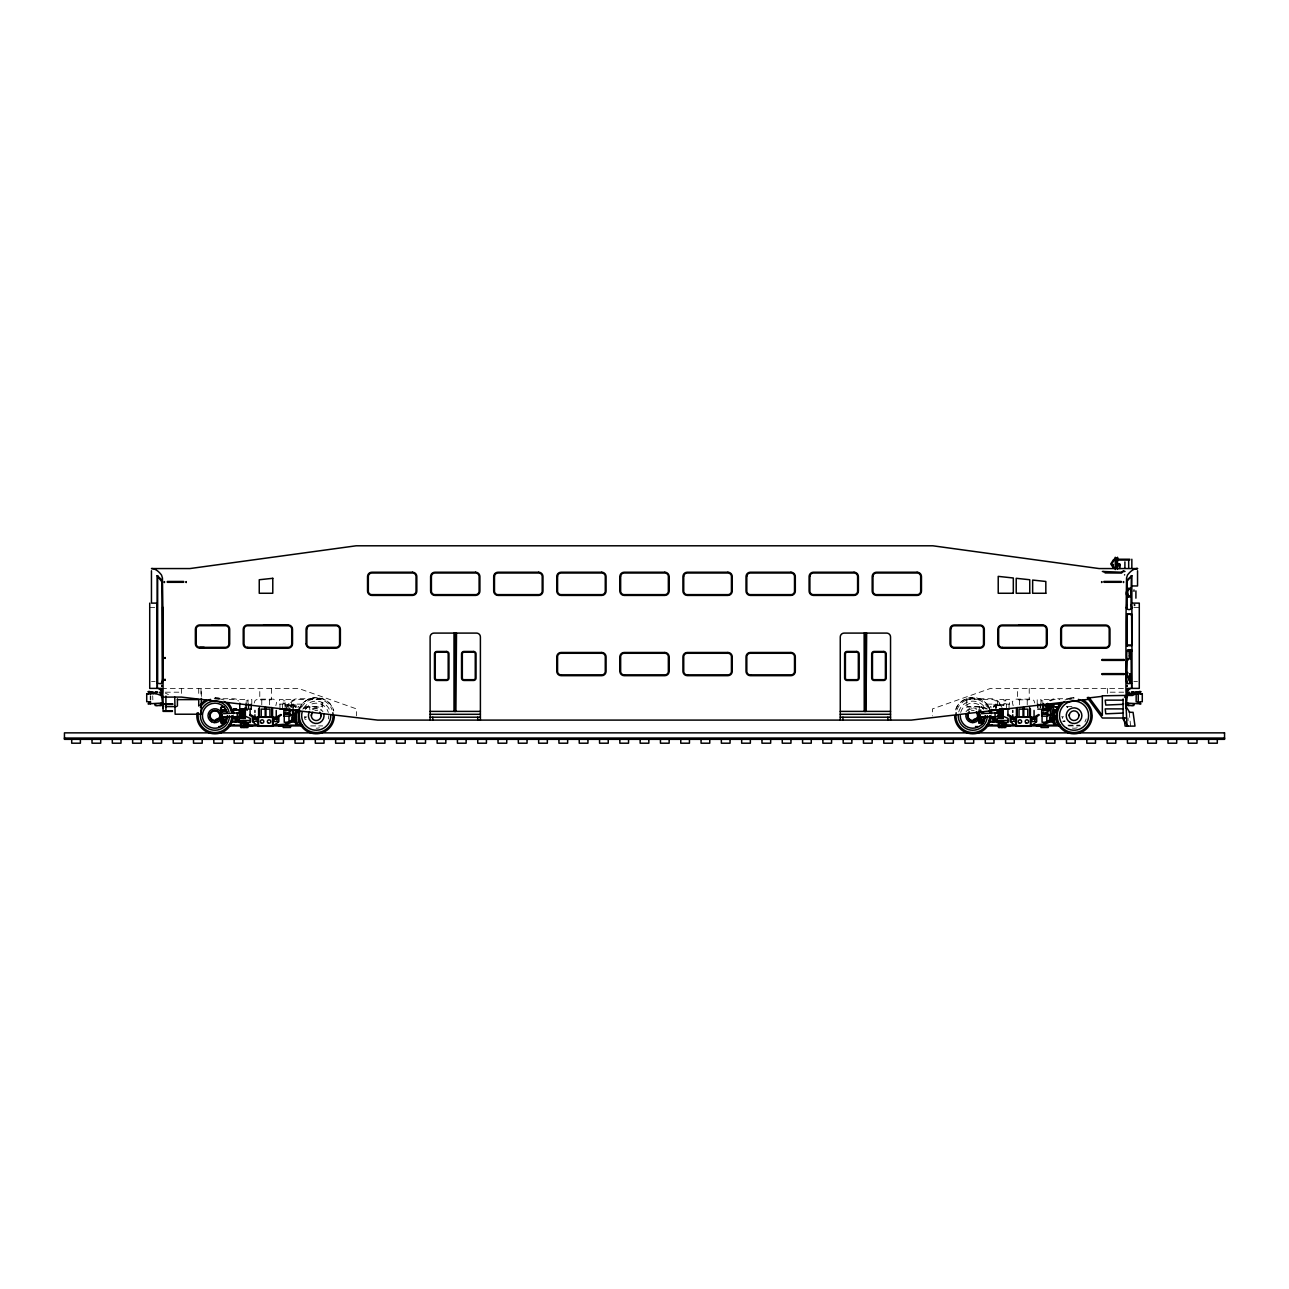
<?xml version="1.0" encoding="UTF-8"?>
<svg xmlns="http://www.w3.org/2000/svg" width="1289" height="1289" viewBox="0 0 1289 1289"><rect width="100%" height="100%" fill="white"/><g stroke="black" fill="none" stroke-linecap="round" stroke-linejoin="round"><path stroke-width="0.75" stroke-dasharray="5 3.75" d="M979.108 710.013L979.511 706.92M978.899 707.29L981.815 707.033M285.046 707.452L285.03 699.476L291.411 699.476L291.362 707.387M254.175 703.069L255.141 700.394L257.703 699.137L273.461 699.137L276.781 701.635L275.846 705.679M995.865 707.242L994.544 704.97L993.239 707.258M298.935 707.339L298.355 706.34L297.775 707.339M298.694 710.98C302.528 693.546 329.903 693.546 333.738 710.98A18.143 18.143 0 0 0 300.498 706.614M991.225 707.339L990.806 706.372L990.065 707.339M295.761 707.258L294.456 704.97L293.135 707.242M298.097 709.885L301.948 704.132M298.5 710.642L302.867 704.132L292.603 704.132L292.603 709.885M286.077 707.387L290.251 701.732L294.537 699.25A11.843 11.843 0 0 1 297.968 698.735L322.701 698.735L322.701 707.145L308.893 706.92M285.481 709.53L290.782 702.279L294.762 699.975A11.118 11.118 0 0 1 297.985 699.508L321.928 699.492L321.928 706.388L309.134 706.388A12.584 12.584 0 0 0 305.477 706.92L301.529 709.031M995.366 707.29L994.544 705.357L993.738 707.307M305.831 708.805L307.362 706.823M295.262 707.307L294.456 705.357L293.634 707.29M307.185 707.033L310.101 707.29M302.673 709.111L305.702 707.661A11.843 11.843 0 0 1 309.134 707.145M1049.327 700.7L1052.372 699.25A11.843 11.843 0 0 1 1055.804 698.735L1074.817 698.735M1050.422 700.91L1052.581 699.975A11.118 11.118 0 0 1 1055.82 699.508L1059.8 699.492M1064.972 699.959L1074.043 697.542A18.143 18.143 0 0 0 1066.374 699.234M149.717 607.473L155.147 607.473M1133.853 607.473L1139.283 607.473M151.522 681.623L155.147 681.623M1133.853 681.623L1137.478 681.623M161.528 688.39L298.404 688.39L356.554 708.918L356.554 715.878M1123.444 688.39L990.596 688.39L932.446 708.918L932.446 715.878M165.346 692.193L178.817 692.193M1110.183 692.193L1123.654 692.193M214.183 698.735L233.196 698.735A11.843 11.843 0 0 1 236.628 699.25L239.673 700.7M229.2 699.492L233.18 699.492A11.118 11.118 0 0 1 236.419 699.975L238.578 700.91M239.77 699.476L246.151 699.476L246.151 703.182M1049.23 699.476L1042.849 699.476L1042.849 703.182M246.151 700.845L247.987 700.845M283.193 700.845L285.03 700.845M1003.97 700.845L1005.807 700.845M1041.013 700.845L1042.849 700.845M283.193 703.713L285.03 703.713M1003.97 703.713L1005.807 703.713M285.046 704.132L285.82 706.42M1003.954 704.132L1003.18 705.276M285.82 704.712L288.043 704.712M1000.957 704.712L1003.18 704.712M288.8 704.906L292.603 704.906M996.397 704.906L1000.2 704.906M285.046 705.276L288.8 705.276M1000.2 705.276L1003.954 705.276L1003.97 699.476L997.589 699.476L997.589 705.035M288.8 705.663L292.603 705.663M996.397 705.663L1000.2 705.663L1000.2 704.132L1000.957 705.276M1066.954 706.388L1072.754 706.388M1066.728 706.694L1067.937 707.29M980.107 706.92L966.299 707.145L966.299 698.735L991.032 698.735A11.843 11.843 0 0 1 994.464 699.25L998.153 701.2L1001.875 705.905M1066.728 706.92L1067.711 707.307M304.381 716.829L306.476 716.829M1061.524 716.829L1063.602 716.829M305.122 717.538L306.154 717.538M305.122 719.294L306.154 719.294M1062.974 721.05L1064.843 721.05M1062.974 721.421L1064.843 721.421M1067.92 725.159L1079.763 725.159M310.649 725.916L316.675 725.916M318.673 725.916L322.701 725.916M1068.484 725.916L1074.51 725.916M1076.508 725.916L1080.52 725.916M309.489 706.92L309.892 710.013M224.028 699.959L214.957 697.542A18.143 18.143 0 0 1 222.626 699.234M165.346 693.144L168.392 694.578M986.327 709.111L983.298 707.661A11.843 11.843 0 0 0 979.866 707.145M987.471 709.031L983.523 706.92A12.584 12.584 0 0 0 979.866 706.388L967.072 706.388L967.072 699.492L991.015 699.492A11.118 11.118 0 0 1 994.238 699.975L998.218 702.279L1003.519 709.53M988.502 706.614C981.267 692.87 958.678 695.851 955.262 710.98A18.143 18.143 0 0 1 988.502 706.614L990.306 710.98M981.638 706.823L983.169 708.805M1013.154 705.679L1012.219 701.635L1015.539 699.137L1031.297 699.137L1033.859 700.394L1034.825 703.069M987.052 704.132L990.903 709.885M990.5 710.642L986.133 704.132L996.397 704.132L996.397 709.885M290.041 707.387L290.508 706.275L291.475 707.017M1130.582 726.11L1129.277 712.318M1128.036 718.021L1128.036 720.809M1107.573 688.39L1107.573 693.611M1064.843 720.76L1064.843 721.631M1062.587 717.119L1062.587 718.537M1041.013 704.132L1041.013 699.476L1037.21 699.476L1037.21 704.132M1029.218 688.39L1029.218 699.798L1017.617 699.798L1017.617 688.39M1027.22 699.798L1027.22 707.258M1019.615 699.798L1019.615 707.258M1009.045 704.132L1009.045 709.127M1006.387 704.132L1006.387 709.127M995.624 704.132L995.624 709.885M304.768 717.119L304.768 719.02M293.376 704.132L293.376 709.885M288.8 707.709L288.8 704.132L288.043 705.276M282.613 704.132L282.613 709.127M279.955 704.132L279.955 709.127M271.383 688.39L271.383 699.798L259.782 699.798L259.782 688.39M269.385 699.798L269.385 707.258M261.78 699.798L261.78 707.258M251.79 704.132L251.79 699.476L247.987 699.476L247.987 704.132M201.39 696.479L201.02 688.39L201.02 695.722M198.732 688.39L198.732 696.237M181.427 688.39L181.427 697.091M152.714 695.851L152.843 699.846M150.749 696.044L150.749 699.846M150.217 695.754L150.217 699.75M1086.144 718.924A12.536 12.536 0 0 1 1084.903 721.937M1077.298 727.786A12.536 12.536 0 0 1 1070.805 727.786M971.423 710.561A5.285 5.285 0 0 1 974.162 710.561M960.676 712.43A12.536 12.536 0 0 1 969.537 703.568L972.792 703.149A12.536 12.536 0 0 1 983.636 709.417M967.862 710.755A6.961 6.961 0 0 1 976.272 709.643M996.204 707.435A1.901 1.901 0 0 0 995.881 705.147L993.577 704.857A1.901 1.901 0 0 0 992.901 707.452M956.921 709.901A16.886 16.886 0 0 1 987.406 707.242M958.726 711.915A14.566 14.566 0 0 1 985.392 708.402M966.009 711.77A7.831 7.831 0 0 1 976.708 708.902M1069.677 699.379A16.886 16.886 0 0 1 1074.043 698.799M314.838 710.561A5.285 5.285 0 0 1 317.577 710.561M319.463 727.786A12.536 12.536 0 0 1 316.208 728.204M305.364 709.417A12.536 12.536 0 0 1 316.208 703.149L319.463 703.568A12.536 12.536 0 0 1 328.324 712.43M328.743 715.685A12.536 12.536 0 0 1 328.324 718.924M312.728 709.643A6.961 6.961 0 0 1 321.138 710.755M296.099 707.452A1.901 1.901 0 0 0 295.423 704.857L293.119 705.147A1.901 1.901 0 0 0 292.812 707.435M214.957 698.799A16.886 16.886 0 0 1 219.323 699.379M301.594 707.242A16.886 16.886 0 0 1 332.079 709.901M303.608 708.402A14.566 14.566 0 0 1 330.274 711.915M312.292 708.902A7.831 7.831 0 0 1 322.991 711.77M283.193 699.476L279.375 699.476L279.375 704.132L283.193 704.132L283.193 699.476M1009.625 699.476L1005.807 699.476L1005.807 704.132L1009.625 704.132L1009.625 699.476"/><path stroke-width="1.5" d="M221.66 719.294L221.66 717.538L226.058 717.538M979.479 719.294L979.479 717.538L983.878 717.538M1126.344 607.006C1125.281 610.487 1132.854 610.487 1131.823 607.006M979.108 710.013L979.769 717.538M1126.844 616.287L1126.731 644.001M1131.935 643.259L1131.887 644.371M1127.376 591.329L1127.376 593.81M1126.683 582.306L1126.86 580.598M1129.696 656.939L1129.986 651.992L1130.501 652.83M1130.727 677.998L1130.63 679.931L1130.63 676.064L1130.936 676.999M293.264 709.74L293.022 718.489A1.901 1.901 0 0 0 294.118 720.068L294.198 720.1M1131.806 644.001L1131.629 616.706C1133.176 613.967 1126.957 613.21 1126.957 615.707M1131.21 593.681L1130.856 596.759L1127.666 596.871M1123.09 704.326L1105.769 705.051L1105.205 700.136L1123.09 700.136M1123.09 713.075L1105.769 713.816L1105.205 708.886L1123.09 708.886M1128.761 651.686L1129.245 649.817M1127.359 591.119L1128.133 588.267M1130.936 594.326L1130.389 588.38M1131.194 594.003L1130.759 595.373M161.915 697.091A6.574 1.305 -90 0 0 163.059 690.566L163.059 622.023L162.446 577.971L161.528 575.055A200.987 40.023 90 0 0 151.458 568.562L189.886 568.562L356.167 545.795L932.833 545.795L1099.114 568.562L1137.543 568.562A200.987 40.023 90 0 0 1127.472 575.055L1126.554 577.971L1125.941 622.023L1125.941 690.566A6.574 1.305 -90 0 0 1127.085 697.091L1127.472 688.39L1139.283 688.39L1139.283 603.123L1132.048 603.123M1130.485 656.343L1130.485 653.442M1130.662 655.634L1129.696 657.39M1130.195 674.131L1129.212 676.999L1129.809 681.349M1129.535 676.064L1129.454 678.997M293.618 718.215L296.116 724.724L299.966 724.644A16.886 16.886 0 0 1 299.402 711.737C291.024 707.999 297.034 721.566 293.634 718.698M1051.453 718.215L1053.951 724.724L1057.802 724.644A16.886 16.886 0 0 1 1057.238 711.737C1048.779 708.048 1054.901 721.55 1051.47 718.698M1126.763 615.562L1127.069 614.37M1131.71 644.001L1131.388 645.048L1127.15 645.048M1125.941 708.128L1127.811 691.629A3.271 3.271 0 0 1 1129.341 689.228L1130.695 688.39M197.185 712.898L196.814 715.685A18.143 18.143 0 0 0 214.957 733.812A18.143 18.143 0 0 0 233.1 715.685M210.091 715.685L210.268 714.428M214.651 722.565L214.796 721.518M221.95 717.538L221.289 707.307L222.272 706.92M298.436 712.898L298.694 710.98M311.358 715.685L311.519 714.428M967.926 715.685L968.087 714.428M972.486 722.565L972.615 721.518M1056.271 712.898L1056.529 710.98A18.143 18.143 0 0 1 1061.218 702.843M1069.193 715.685L1069.354 714.428M1131.146 594.616L1130.195 596.871M1129.486 653.442L1130.099 651.992M1129.293 676.064L1129.696 674.646M1127.456 590.233L1127.762 589.331M1131.355 685.974L1131.533 685.974M1126.892 614.611L1127.408 613.773M1130.501 656.939L1129.986 657.793M296.389 711.222L295.648 714.686A21.317 21.317 0 0 0 295.922 721.727L296.921 725.111M1054.225 711.222L1053.484 714.686A21.317 21.317 0 0 0 1053.741 721.727L1054.74 725.111M1127.923 589.427L1127.585 593.343M236.403 721.518L237.53 718.698L235.694 718.618M994.238 721.518L995.366 718.698L993.529 718.618M1128.52 650.155L1131.565 649.817L1131.823 651.267M1131.645 645.773L1126.94 645.563M1102.353 571.462L1121.688 572.235M1113.422 564.405L1112.858 565.581M1053.29 711.802L1053.629 707.838A1.901 1.901 0 0 0 1053.242 704.857L1050.938 705.147A1.901 1.901 0 0 0 1050.938 707.822L1050.857 718.489A1.901 1.901 0 0 0 1051.937 720.068L1052.033 720.1M241.14 711.834L240.56 713.01L240.56 709.981M245.345 715.347L244.427 716.523M998.975 711.834L998.395 713.01L998.395 709.981M1003.18 715.347L1002.262 716.523M1121.978 572.074L1123.396 570.753L1125.023 571.462M297.469 712.189L299.628 708.966M1059.767 704.132L1055.933 709.885L1052.775 709.885M1055.304 712.189L1060.686 704.132L1050.438 704.132L1050.438 709.885L1047.78 709.885M1045.492 706.469L1047.667 703.391M1113.599 559.539L1110.747 563.954L1113.599 568.368M1114.228 560.119L1111.65 563.954L1114.228 567.788M1127.166 695.464L1129.647 692.225M223.819 724.531L225.801 721.937M981.638 724.531L983.636 721.937M294.488 718.247L285.175 724.176L273.123 725.159M295.068 718.746L290.073 722.871L283.725 725.336A23.847 23.847 0 0 1 278.521 725.916M1052.323 718.247L1043.01 724.176L1030.958 725.159M1052.904 718.746L1047.893 722.871L1041.56 725.336A23.847 23.847 0 0 1 1036.356 725.916M1127.102 579.986L1131.823 575.651L1132.048 688.39M1131.823 575.651L1127.247 581.017L1127.182 608.94M161.85 703.085L147.993 703.842M1134.61 604.654L1134.61 605.524L1134.304 604.654M1123.202 571.752L1124.121 571.591M280.857 714.493L276.571 716.99A11.843 11.843 0 0 1 273.123 717.506L278.843 717.506L278.843 721.711L273.123 725.916L302.625 725.916M281.389 715.041L277.441 717.506M1038.692 714.493L1034.39 716.99A11.843 11.843 0 0 1 1030.958 717.506L1036.678 717.506L1036.678 721.711L1030.958 725.916L1060.444 725.916M1039.224 715.041L1035.26 717.506M1051.486 705.679L1053.097 705.679M1129.954 681.865C1132.016 680.495 1128.423 682.397 1129.212 678.997M1130.389 681.736L1129.567 681.349M154.809 703.842L155.196 705.55L161.093 705.55L163.639 703.907M1139.605 691.855L1132.58 695.464L1127.166 695.464M240.64 715.766L238.288 716.829L223.529 716.829M998.459 715.766L996.123 716.829L981.364 716.829M1127.666 695.464L1135.818 691.855L1141.007 691.855M1140.072 703.842L1140.072 702.505L1136.157 701.748L1136.157 694.127L1140.072 693.369L1140.072 691.855M172.436 710.819L164.009 710.884M1134.948 692.902L1137.655 691.855M236.967 720.1L237.063 720.068A1.901 1.901 0 0 0 237.885 719.294M994.802 720.1L994.882 720.068A1.901 1.901 0 0 0 995.72 719.294M1130.969 608.94L1131.339 575.651M1124.588 574.749L1124.588 574.958M234.372 725.095L233.019 725.224M992.304 725.079L990.854 725.224M454.002 633.092L454.002 711.399L455.887 711.447L456.515 633.092M866.659 633.092L866.031 711.447L864.242 711.415L864.146 633.092M172.452 711.415L163.059 711.367L163.059 696.044M223.529 713.655L242.96 712.591M981.364 713.655L1000.78 712.591M1089.382 697.848L1102.337 696.334M1089.737 699.186L911.323 720.1L377.677 720.1L181.427 697.091L161.528 697.091L161.528 688.39L149.717 688.39L149.717 603.123M1121.221 581.436L1103.948 581.436M1121.221 582.29L1103.948 582.29M1117.176 564.953L1119.851 564.904M183.699 581.452L167.264 581.468M183.699 582.306L167.264 582.322M1115.275 557.96L1117.563 557.96M1114.195 559.233L1129.809 559.233M1114.308 560.087L1129.696 560.087M1117.176 563.422L1119.851 564.002L1117.176 563.873L1117.176 562.471M1103.239 571.591L1104.174 571.752M1121.784 573.057L1105.076 572.928M162.656 607.006L162.752 677.998A5.559 1.112 -90 0 1 161.641 683.557L157.177 683.557L157.177 575.651L161.898 579.986M1132.048 585.963L1137.543 585.963L1137.543 570.753M1127.907 589.234L1130.662 589.234L1130.872 590.233M1130.662 595.889L1127.907 595.889L1127.424 594.616M156.952 603.123L151.458 603.123L151.458 570.753M1127.295 613.773L1131.71 614.37M199.714 648.125L225.333 648.125A4.35 4.35 0 0 0 229.684 643.775L229.684 629.274A4.35 4.35 0 0 0 225.897 624.956L199.714 624.923A4.35 4.35 0 0 0 195.364 629.274L195.364 643.727A4.383 4.383 0 0 0 199.714 648.125L199.956 648.125M1019.148 625.004L1043.365 625.036A4.35 4.35 0 0 1 1047.151 629.354L1047.151 643.856A4.35 4.35 0 0 1 1042.801 648.206L1002.197 648.19A4.383 4.383 0 0 1 997.847 643.807L997.847 629.354A4.35 4.35 0 0 1 1002.197 625.004L1042.801 625.004M212.041 624.923L225.414 624.923M263.601 624.939L288.317 624.939M204.178 647.352L199.247 647.304A3.609 3.609 0 0 1 196.17 644.194L196.17 628.806A3.577 3.577 0 0 1 199.247 625.729L225.801 625.729A3.577 3.577 0 0 1 228.878 628.806L228.878 644.242A3.577 3.577 0 0 1 225.801 647.32L199.747 647.352M247.601 647.368L288.639 647.336A3.577 3.577 0 0 0 291.717 644.258L291.717 628.823A3.577 3.577 0 0 0 288.639 625.745L247.101 625.745A3.577 3.577 0 0 0 244.024 628.823L244.024 644.226A3.609 3.609 0 0 0 247.101 647.336L247.81 647.368M1002.23 647.416L1043.268 647.4A3.577 3.577 0 0 0 1046.346 644.323L1046.346 628.887A3.577 3.577 0 0 0 1043.268 625.809L1001.73 625.809A3.577 3.577 0 0 0 998.653 628.887L998.653 644.274A3.609 3.609 0 0 0 1001.746 647.384L1002.439 647.432M1065.068 647.449L1106.107 647.416A3.577 3.577 0 0 0 1109.185 644.339L1109.185 628.903A3.577 3.577 0 0 0 1106.107 625.826L1064.569 625.826A3.577 3.577 0 0 0 1061.491 628.903L1061.491 644.291A3.609 3.609 0 0 0 1064.585 647.4L1065.278 647.449M306.057 643.775A4.383 4.383 0 0 0 310.407 648.158L336.026 648.158A4.35 4.35 0 0 0 340.377 643.807L340.377 629.306A4.35 4.35 0 0 0 336.026 624.956L310.407 624.956A4.35 4.35 0 0 0 306.057 629.306L306.057 643.807M954.343 648.174L979.962 648.174A4.35 4.35 0 0 0 984.313 643.823L984.313 629.322A4.35 4.35 0 0 0 980.526 625.02L954.343 624.972A4.35 4.35 0 0 0 949.993 629.322L949.993 643.791A4.383 4.383 0 0 0 954.343 648.174L954.585 648.174M1065.036 648.222L1105.64 648.222A4.35 4.35 0 0 0 1109.99 643.872L1109.99 629.37A4.35 4.35 0 0 0 1105.64 625.02L1065.036 625.02A4.35 4.35 0 0 0 1060.686 629.37L1060.686 643.872A4.383 4.383 0 0 0 1065.036 648.222L1065.278 648.222M1102.611 659.533L1123.654 659.533M1127.73 659.968L1126.28 661.531L1126.248 677.998A5.559 1.112 -90 0 0 1127.069 683.363M1102.611 660.387L1123.654 660.387M1102.611 673.631L1123.654 673.631M1102.611 674.485L1123.654 674.485M561.15 674.904L602.189 674.872A3.577 3.577 0 0 0 605.266 671.795L605.266 656.375A3.577 3.577 0 0 0 602.189 653.281L560.651 653.281A3.577 3.577 0 0 0 557.573 656.375L557.573 671.762A3.609 3.609 0 0 0 560.651 674.872L561.36 674.904M624.23 674.904L665.269 674.872A3.577 3.577 0 0 0 668.346 671.795L668.346 656.375A3.577 3.577 0 0 0 665.269 653.281L623.731 653.281A3.577 3.577 0 0 0 620.654 656.375L620.654 671.762A3.609 3.609 0 0 0 623.731 674.872L624.44 674.904M687.311 674.904L728.349 674.872A3.577 3.577 0 0 0 731.427 671.795L731.427 656.375A3.577 3.577 0 0 0 728.349 653.281L686.811 653.281A3.577 3.577 0 0 0 683.734 656.375L683.734 671.762A3.609 3.609 0 0 0 686.811 674.872L687.52 674.904M750.391 674.904L791.43 674.872A3.577 3.577 0 0 0 794.507 671.795L794.507 656.375A3.577 3.577 0 0 0 791.43 653.281L749.892 653.281A3.577 3.577 0 0 0 746.814 656.375L746.814 671.762A3.609 3.609 0 0 0 749.892 674.872L750.601 674.904M1127.827 683.557A5.559 1.112 -90 0 1 1126.715 677.998L1127.359 672.439A5.559 1.112 -90 0 1 1127.907 673.18M1127.359 683.557L1131.823 683.557M148.444 691.468L149.814 691.468M1139.186 691.468L1140.556 691.468M147.993 691.855L155.55 692.902M156.001 693.659L150.99 693.659L150.99 691.855M1129.583 693.659L1134.256 693.659M150.201 693.756L146.72 693.756L146.72 701.748L150.201 701.748M1140.572 693.756L1142.28 693.756L1142.28 701.748L1140.072 701.748M146.72 694.127L148.219 694.127M1140.072 694.127L1142.28 694.127M161.093 695.464L151.345 691.855M1124.507 697.091L1125.941 697.091M177.415 699.621L198.732 699.621L198.732 706.066M1126.006 703.085L1141.007 703.842M163.429 703.842L172.726 703.842M163.429 704.406L172.726 704.406M1043.655 704.712L1045.878 704.712M1046.636 704.906L1050.438 704.906M155.985 705.292L157.194 705.55M158.934 705.292L160.303 705.292M1042.882 705.276L1046.636 705.276M1128.697 705.292L1130.066 705.292M1133.015 705.292L1131.806 705.55M1125.361 703.907L1127.907 705.55L1133.804 705.55L1134.191 703.842M1046.636 705.663L1050.438 705.663M165.346 706.598L176.4 706.598M1046.636 708.354L1050.438 708.354M246.151 708.757L239.77 708.757L239.77 703.182M999.426 708.757L1003.97 708.757M233.47 709.111L236.773 709.111M247.311 709.127L246.118 709.127L246.151 703.713M251.21 709.127L248.551 709.127L248.551 704.132M279.955 709.127L282.613 709.127M1003.954 709.127L1005.146 709.127M1006.387 709.127L1009.045 709.127M1037.79 709.127L1040.449 709.127M1050.438 709.127L1041.689 709.127L1041.689 716.168L1047.78 716.168L1047.78 709.127M221.273 710.013L226.058 710.013M233.1 709.981L245.345 709.981L245.345 718.376L239.158 718.376L239.158 709.981M289.944 709.885L292.603 709.885M294.939 709.885L298.097 709.885M990.919 709.981L999.329 709.981L999.329 710.851M241.22 710.336L244.701 710.336M999.039 710.336L1002.52 710.336M240.866 710.626L245.039 710.626M289.944 710.642L292.603 710.642L292.603 714.67L289.944 714.67M295.084 710.642L298.5 710.642M998.701 710.626L1002.874 710.626M1047.78 710.642L1050.438 710.642L1050.438 714.67L1047.78 714.67M1052.92 710.642L1056.336 710.642M430.123 711.399L480.394 711.399M840.267 711.399L890.538 711.399M221.257 711.77L226.058 711.77M979.092 711.77L983.878 711.77M240.866 712.076L245.039 712.076M998.701 712.076L1002.874 712.076M240.866 712.366L245.039 712.366M998.701 712.366L1002.874 712.366M1129.277 712.318L1133.079 712.318L1134.981 726.11L1125.104 726.11L1124.056 718.021M240.286 713.381L245.039 713.462M998.121 713.381L1002.874 713.462M283.854 714.251L289.944 714.251M430.123 714.299L480.394 714.299M840.267 714.299L890.538 714.299M1041.689 714.251L1047.78 714.251M240.866 714.912L245.039 714.912L240.286 714.976M998.701 714.912L1002.874 714.912L998.121 714.976M289.944 715.395L293.538 715.395M1047.78 715.395L1051.357 715.395M240.286 715.766L245.039 716.007M998.121 715.766L1002.874 716.007M240.866 716.297L245.039 716.297M998.701 716.297L1002.874 716.297M241.478 716.523L240.56 715.347L240.56 718.376M999.748 716.523L998.395 715.347L998.395 718.376M233.97 717.216L233.696 717.989L236.564 717.216M430.123 717.2L480.394 717.2M840.267 717.2L890.538 717.2M991.918 717.216L991.515 717.989L994.399 717.216M240.866 717.747L245.039 717.747M998.701 717.747L1002.874 717.747M241.22 718.037L244.701 718.037M999.039 718.037L1002.52 718.037M1125.941 718.021L1102.337 718.021L1087.288 697.575L1089.028 697.381L1102.337 715.459L1102.337 695.818L1125.571 695.416L1127.005 726.11M233.1 718.376L237.16 718.376M990.919 718.376L994.979 718.376M996.977 718.376L1003.18 718.376L1003.18 709.981L1002.246 710.851M226.058 719.294L221.257 719.294L221.257 720.615M983.878 719.294L979.092 719.294L979.092 720.615M222.981 719.665L224.093 719.665M250.259 720.519L239.158 720.519L233.583 718.376M1008.095 720.519L996.977 720.519L991.402 718.376M220.87 720.76L224.157 720.76L224.157 721.631M978.689 720.76L981.992 720.76L981.992 721.631M224.157 721.05L226.026 721.421L220.87 721.776L220.87 720.615M981.992 721.05L983.845 721.421L978.689 721.776L978.689 720.615M231.214 721.292L238.787 721.292M292.377 721.292L296.164 721.292M989.034 721.292L996.623 721.292M1050.213 721.292L1053.999 721.292M220.87 721.631L222.143 720.76M978.689 721.631L979.978 720.76M232.165 722.049L239.802 722.049M291.362 722.049L295.181 722.049M990 722.049L997.638 722.049L993.932 718.746M1049.198 722.049L1053.016 722.049M228.959 725.159L240.801 725.159M258.042 725.159L249.26 724.901L241.478 722.227M284.45 725.159L302.206 725.159M986.794 725.159L998.637 725.159M1015.877 725.159L1007.096 724.901L999.313 722.227M1042.269 725.159L1060.041 725.159M228.556 725.916L258.042 725.916L252.322 721.711L252.322 717.506L258.042 717.506A11.843 11.843 0 0 1 254.594 716.99L250.308 714.493M986.375 725.916L1015.877 725.916L1010.157 721.711L1010.157 717.506L1015.877 717.506A11.843 11.843 0 0 1 1012.429 716.99L1008.143 714.493M64.45 738.049L1224.55 738.049M64.45 738.774L1224.55 738.774M1119.851 564.34L1117.176 564.308L1117.176 568.594M1117.176 565.662L1119.851 565.903M865.402 711.399L865.402 633.092M1127.649 596.871C1123.186 592.263 1130.952 583.176 1131.436 591.78M1128.036 596.839L1127.585 593.681M1127.408 646.16L1126.892 645.306M1131.065 649.817L1131.339 683.557M1011.559 717.506L1007.611 715.041M253.74 717.506L249.776 715.041M1003.18 716.249L1008.095 718.376L1008.095 722.549L1003.535 722.549L1003.535 720.519M245.345 716.249L250.259 718.376L250.259 722.549L245.7 722.549L245.7 720.519M149.395 691.855L151.554 692.886M223.706 706.807C216.52 705.035 224.544 719.343 220.983 723.242L225.333 722.984L227.476 715.685A12.519 12.519 0 0 1 216.053 728.156A12.519 12.519 0 0 1 202.631 717.844A12.519 12.519 0 0 1 211.718 703.585L214.957 703.149A12.519 12.519 0 0 1 227.057 712.43L223.98 707.033M158.305 688.39L159.659 689.228A3.271 3.271 0 0 1 161.189 691.629L163.059 708.128M998.121 722.356L1005.275 725.336A23.847 23.847 0 0 0 1010.479 725.916M1129.954 674.131L1130.34 674.646M238.884 720.406L240.141 721.357M1130.501 589.266L1131.226 593.343M1131.516 613.87L1131.823 614.901M159.353 692.225L161.834 695.464M157.177 575.651L161.818 581.758L162.285 677.998A5.559 1.112 -90 0 1 161.173 683.557M994.512 718.247L995.559 719.359M236.677 718.247L237.724 719.359M236.096 718.746L241.107 722.871L247.44 725.336A23.847 23.847 0 0 0 252.644 725.916M989.227 710.9L991.225 713.719M245.087 707.387L247.182 710.336M231.392 710.9L233.39 713.719M1127.923 726.11L1123.09 719.214L1123.09 698.992M1128.004 595.808L1127.456 594.906M1125.941 706.436L1129.663 712.318M1002.6 711.834L1003.18 713.01M244.765 711.834L245.345 713.01M1130.131 652.089L1130.598 653.442M1129.954 657.68L1129.422 655.634M1131.388 614.885L1131.694 615.707M1126.908 643.227L1127.214 644.935M1128.439 651.299L1128.229 650.494A5.075 1.015 -90 0 0 1127.021 651.299A5.075 1.015 -90 0 0 1126.86 657.422L1127.021 658.47A5.075 1.015 -90 0 0 1128.439 658.47M1126.683 605.089L1126.522 605.089M157.645 685.974L157.467 685.974M162.14 580.598L162.317 582.306M1131.629 615.304L1131.935 616.674M1127.005 645.306L1126.763 644.371M1127.698 594.906L1127.601 594.003M1078.732 714.428L1078.909 715.685A4.85 4.85 0 0 1 1071.626 719.874A4.85 4.85 0 0 1 1071.626 711.48A4.85 4.85 0 0 1 1078.909 715.685M990.306 710.98L990.564 712.898M977.481 714.428L977.642 715.685M320.913 714.428L321.074 715.685M232.729 712.898L232.471 710.98A18.143 18.143 0 0 0 227.782 702.843M219.646 714.428L219.807 715.685M1127.424 594.696L1127.343 593.343M1127.037 643.501L1127.037 616.706M1217.299 739.338L1217.299 743.205L1208.599 743.205L1208.599 739.338M1196.998 739.338L1196.998 743.205L1188.297 743.205L1188.297 739.338M1176.696 739.338L1176.696 743.205L1167.995 743.205L1167.995 739.338M1156.394 739.338L1156.394 743.205L1147.693 743.205L1147.693 739.338M1138.01 691.855L1138.01 693.659M1138.251 694.127L1138.251 701.748M1135.915 590.91L1135.915 598.16M1136.092 739.338L1136.092 743.205L1127.392 743.205L1127.392 739.338M1133.982 589.943L1133.982 591.297M1131.839 559.233L1131.839 567.611M1128.681 560.957L1128.681 567.74M1127.907 703.085L1127.907 705.55M1126.715 677.998L1127.231 659.968A5.075 1.015 -90 0 0 1127.762 659.275M1124.91 561.891L1124.91 567.917M1119.851 565.21L1119.851 568.594M1117.563 557.235L1117.563 562.423M1117.563 565.581L1117.563 569.384M1116.822 563.583L1116.822 565.017M1116.387 564.211L1116.387 565.581M1116.226 561.521L1116.048 565.887M1115.823 563.535L1115.823 566.274M1115.791 739.338L1115.791 743.205L1107.09 743.205L1107.09 739.338M1115.275 557.235L1115.275 569.545M1095.489 739.338L1095.489 743.205L1086.788 743.205L1086.788 739.338M1075.187 739.338L1075.187 743.205L1066.486 743.205L1066.486 739.338M1054.885 739.338L1054.885 743.205L1046.185 743.205L1046.185 739.338M1049.681 716.926L1049.681 719.198M1048.328 725.916L1048.328 727.495L1041.013 727.495L1041.013 725.916M1046.829 716.168L1046.829 722.243L1042.06 722.243L1042.06 716.168M1046.636 709.127L1046.636 704.132L1045.878 709.127M1043.655 704.132L1043.655 709.127M1042.849 703.713L1042.882 709.127M1040.449 704.132L1040.449 707.452M1037.79 704.132L1037.79 707.452M1034.584 739.338L1034.584 743.205L1025.883 743.205L1025.883 739.338M1034.068 710.448L1034.068 715.782M1030.394 708.741L1030.394 716.748M1029.637 707.5L1029.637 716.748M1027.768 716.748L1027.768 709.127L1019.051 709.127L1019.051 716.748M1023.804 707.5L1023.804 716.748M1023.031 707.5L1023.031 716.748M1017.198 707.5L1017.198 716.748M1016.441 708.741L1016.441 716.748M1014.282 739.338L1014.282 743.205L1005.581 743.205L1005.581 739.338M1012.751 710.448L1012.751 712.43M1012.751 714.767L1012.751 715.782M1007.934 710.448L1007.934 715.782M1005.807 722.549L1005.807 727.495L998.508 727.495L998.508 722.549M1004.663 722.549L1004.663 727.495M1002.729 720.519L1002.729 727.495M1001.795 710.336L999.781 710.336M1001.585 720.519L1001.585 727.495M1000.78 720.519L1000.78 722.549L996.977 722.549L996.977 719.391M999.652 722.549L999.652 727.495M998.975 713.462L998.975 710.851L1002.6 710.851L1002.6 717.506L998.975 717.506L998.975 714.686M998.459 713.381L998.459 714.976M996.977 709.981L996.977 713.349M995.076 712.591L995.076 716.829M993.98 739.338L993.98 743.205L985.279 743.205L985.279 739.338M991.402 709.482L991.402 713.349M980.736 710.013L980.736 711.77M980.736 717.538L980.736 719.294M973.678 739.338L973.678 743.205L964.978 743.205L964.978 739.338M953.377 739.338L953.377 743.205L944.676 743.205L944.676 739.338M933.075 739.338L933.075 743.205L924.374 743.205L924.374 739.338M912.773 739.338L912.773 743.205L904.072 743.205L904.072 739.338M892.471 739.338L892.471 743.205L883.771 743.205L883.771 739.338M890.538 720.1L890.538 636.959A3.867 3.867 0 0 0 886.671 633.092L844.134 633.092A3.867 3.867 0 0 0 840.267 636.959L840.267 720.1M887.863 717.2L887.863 720.1M872.17 739.338L872.17 743.205L863.469 743.205L863.469 739.338M851.868 739.338L851.868 743.205L843.167 743.205L843.167 739.338M842.942 717.2L842.942 720.1M831.566 739.338L831.566 743.205L822.865 743.205L822.865 739.338M811.264 739.338L811.264 743.205L802.564 743.205L802.564 739.338M790.963 739.338L790.963 743.205L782.262 743.205L782.262 739.338M770.661 739.338L770.661 743.205L761.96 743.205L761.96 739.338M750.359 739.338L750.359 743.205L741.658 743.205L741.658 739.338M730.057 739.338L730.057 743.205L721.357 743.205L721.357 739.338M709.756 739.338L709.756 743.205L701.055 743.205L701.055 739.338M689.454 739.338L689.454 743.205L680.753 743.205L680.753 739.338M669.152 739.338L669.152 743.205L660.451 743.205L660.451 739.338M648.85 739.338L648.85 743.205L640.15 743.205L640.15 739.338M628.549 739.338L628.549 743.205L619.848 743.205L619.848 739.338M608.247 739.338L608.247 743.205L599.546 743.205L599.546 739.338M587.945 739.338L587.945 743.205L579.244 743.205L579.244 739.338M567.643 739.338L567.643 743.205L558.943 743.205L558.943 739.338M547.342 739.338L547.342 743.205L538.641 743.205L538.641 739.338M527.04 739.338L527.04 743.205L518.339 743.205L518.339 739.338M506.738 739.338L506.738 743.205L498.037 743.205L498.037 739.338M486.436 739.338L486.436 743.205L477.736 743.205L477.736 739.338M480.394 720.1L480.394 636.959A3.867 3.867 0 0 0 476.527 633.092L433.99 633.092A3.867 3.867 0 0 0 430.123 636.959L430.123 720.1M477.72 717.2L477.72 720.1M466.135 739.338L466.135 743.205L457.434 743.205L457.434 739.338M455.259 633.092L455.259 711.399M445.833 739.338L445.833 743.205L437.132 743.205L437.132 739.338M432.798 717.2L432.798 720.1M425.531 739.338L425.531 743.205L416.83 743.205L416.83 739.338M405.229 739.338L405.229 743.205L396.529 743.205L396.529 739.338M384.928 739.338L384.928 743.205L376.227 743.205L376.227 739.338M364.626 739.338L364.626 743.205L355.925 743.205L355.925 739.338M344.324 739.338L344.324 743.205L335.623 743.205L335.623 739.338M324.022 739.338L324.022 743.205L315.322 743.205L315.322 739.338M303.721 739.338L303.721 743.205L295.02 743.205L295.02 739.338M291.846 716.926L291.846 719.198M290.492 725.916L290.492 727.495L283.193 727.495L283.193 725.916M288.994 716.168L288.994 722.243L284.241 722.243L284.241 716.168M283.419 739.338L283.419 743.205L274.718 743.205L274.718 739.338M276.249 710.448L276.249 715.782M272.559 708.741L272.559 716.748M271.802 707.5L271.802 716.748M269.949 716.748L269.949 709.127L261.232 709.127L261.232 716.748M265.969 707.5L265.969 716.748M265.196 707.5L265.196 716.748M263.117 739.338L263.117 743.205L254.416 743.205L254.416 739.338M259.363 707.5L259.363 716.748M258.606 708.741L258.606 716.748M254.932 710.448L254.932 712.43M254.932 714.767L254.932 715.782M251.21 704.132L251.21 708.918M250.098 710.448L250.098 715.782M247.987 722.549L247.987 727.495L240.672 727.495L240.672 722.549M246.844 722.549L246.844 727.495M244.894 720.519L244.894 727.495M244.411 709.981L244.411 710.851M243.75 720.519L243.75 727.495M242.96 720.519L242.96 722.549L239.158 722.549L239.158 719.391M242.815 739.338L242.815 743.205L234.115 743.205L234.115 739.338M241.816 722.549L241.816 727.495M241.51 709.981L241.51 710.851M241.14 713.462L241.14 710.851L244.765 710.851L244.765 717.506L241.14 717.506L241.14 714.686M240.64 713.381L240.64 714.976M237.24 712.591L237.24 716.829M236.677 709.981L233.583 709.482L233.583 713.349M236.113 709.111L234.131 709.111M223.964 710.013L223.11 710.013M223.98 719.665L223.094 719.665M222.9 710.013L222.9 711.77M222.9 717.538L222.9 719.294M222.514 739.338L222.514 743.205L213.813 743.205L213.813 739.338M202.212 739.338L202.212 743.205L193.511 743.205L193.511 739.338M201.39 698.412L201.02 714.219L175.127 714.219L174.756 697.091M181.91 739.338L181.91 743.205L173.209 743.205L173.209 739.338M177.415 698.88L177.415 706.066M165.91 696.044L165.91 711.367M161.608 739.338L161.608 743.205L152.908 743.205L152.908 739.338M161.093 703.085L161.093 705.55M157.661 575.651L157.661 683.557M156.952 603.316L156.952 688.39M153.182 692.225L153.182 693.659M150.507 691.855L150.507 694.4M150.507 701.474L150.507 703.842M148.928 691.855L148.928 693.369M148.928 702.505L148.928 703.842M141.307 739.338L141.307 743.205L132.606 743.205L132.606 739.338M121.005 739.338L121.005 743.205L112.304 743.205L112.304 739.338M100.703 739.338L100.703 743.205L92.002 743.205L92.002 739.338M80.401 739.338L80.401 743.205L71.701 743.205L71.701 739.338M1134.771 569.045A200.987 40.023 -90 0 1 1137.543 568.562M977.578 726.48A4.044 4.044 0 0 1 975.483 726.48M973.018 720.551A4.044 4.044 0 0 1 976.53 718.521M977.578 718.666A4.044 4.044 0 0 1 979.382 719.713M966.057 713.88A6.961 6.961 0 0 0 973.694 722.581A6.961 6.961 0 0 0 978.818 712.205L979.753 715.685L978.818 723.242L983.169 722.984L985.312 715.685A12.519 12.519 0 0 1 972.792 728.204A12.519 12.519 0 0 1 960.273 715.669M976.53 711.931A5.285 5.285 0 0 1 976.53 719.423A5.285 5.285 0 0 1 969.038 719.423A5.285 5.285 0 0 1 969.038 711.931M993.513 718.215A21.317 21.317 0 0 1 993.078 721.727M1055.981 725.224A18.32 18.32 0 0 1 1055.369 711.335M1032.811 718.134A12.552 12.552 0 0 1 1030.991 718.263M1015.845 718.263A12.552 12.552 0 0 1 1014.008 718.134M989.662 715.685A16.886 16.886 0 0 1 971.31 732.49A16.886 16.886 0 0 1 956.164 712.736M990.919 715.685A18.143 18.143 0 0 1 972.792 733.812A18.143 18.143 0 0 1 954.65 715.685M987.342 715.685A14.566 14.566 0 0 1 972.792 730.235A14.566 14.566 0 0 1 958.226 715.685M976.224 712.237A4.85 4.85 0 0 1 976.224 719.117A4.85 4.85 0 0 1 969.344 719.117A4.85 4.85 0 0 1 969.344 712.237M1078.41 699.379A16.886 16.886 0 0 1 1088.899 723.693A16.886 16.886 0 0 1 1062.829 728.285A16.886 16.886 0 0 1 1064.376 701.844M1055.9 715.685A18.143 18.143 0 0 0 1074.043 733.812A18.143 18.143 0 0 0 1092.186 715.685L1091.574 710.98A18.143 18.143 0 0 0 1083.114 699.959M222.61 723.612A4.044 4.044 0 0 1 222.207 724.595M221.563 725.433A4.044 4.044 0 0 1 220.725 726.078M219.742 726.48A4.044 4.044 0 0 1 218.695 726.609M215.199 720.551A4.044 4.044 0 0 1 218.695 718.521M219.742 718.666A4.044 4.044 0 0 1 220.725 719.069M235.678 718.215A21.317 21.317 0 0 1 235.259 721.727M298.146 725.224A18.32 18.32 0 0 1 297.533 711.335M274.992 718.134A12.552 12.552 0 0 1 273.155 718.263M258.009 718.263A12.552 12.552 0 0 1 256.189 718.134M231.827 715.685A16.886 16.886 0 0 1 213.475 732.49A16.886 16.886 0 0 1 198.329 712.736M200.327 707.242A16.886 16.886 0 0 1 210.59 699.379M224.624 701.844A16.886 16.886 0 0 1 231.263 711.302M200.085 705.276A18.143 18.143 0 0 1 205.886 699.959M229.506 715.685A14.566 14.566 0 0 1 208.802 728.881A14.566 14.566 0 0 1 205.595 704.519A14.566 14.566 0 0 1 229.023 711.915M332.836 712.736A16.886 16.886 0 0 1 315.483 732.539A16.886 16.886 0 0 1 299.902 711.302M334.35 715.685A18.143 18.143 0 0 1 298.694 720.374M330.774 715.685A14.566 14.566 0 0 1 314.307 730.106A14.566 14.566 0 0 1 302.158 711.915M319.656 712.237A4.85 4.85 0 0 1 319.656 719.117A4.85 4.85 0 0 1 312.776 719.117A4.85 4.85 0 0 1 312.776 712.237M323.781 713.655A7.831 7.831 0 0 1 315.193 723.435A7.831 7.831 0 0 1 309.441 711.77M306.863 628.839L306.863 644.242A3.609 3.609 0 0 0 309.94 647.352L336.493 647.352A3.577 3.577 0 0 0 339.571 644.274L339.571 628.839A3.577 3.577 0 0 0 336.493 625.761L309.94 625.761A3.577 3.577 0 0 0 306.863 628.839M368.332 576.102L368.332 591.506A3.625 3.609 0 0 0 371.409 594.616L412.947 594.616A3.577 3.577 0 0 0 416.025 591.538L416.025 576.102A3.577 3.577 0 0 0 412.947 573.025L371.409 573.025A3.577 3.577 0 0 0 368.332 576.102M431.412 576.102L431.412 591.506A3.625 3.609 0 0 0 434.49 594.616L476.028 594.616A3.577 3.577 0 0 0 479.105 591.538L479.105 576.102A3.577 3.577 0 0 0 476.028 573.025L434.49 573.025A3.577 3.577 0 0 0 431.412 576.102M435.263 653.652L435.263 678.256A1.643 1.643 0 0 0 436.681 679.674L446.767 679.674A1.643 1.643 0 0 0 448.185 678.256L448.185 653.652A1.643 1.643 0 0 0 446.767 652.25L436.681 652.25A1.643 1.643 0 0 0 435.263 653.652M462.332 653.652L462.332 678.256A1.643 1.643 0 0 0 463.75 679.674L473.836 679.674A1.643 1.643 0 0 0 475.254 678.256L475.254 653.652A1.643 1.643 0 0 0 473.836 652.25L463.75 652.25A1.643 1.643 0 0 0 462.332 653.652M494.493 576.102L494.493 591.506A3.625 3.609 0 0 0 497.57 594.616L539.108 594.616A3.577 3.577 0 0 0 542.186 591.538L542.186 576.102A3.577 3.577 0 0 0 539.108 573.025L497.57 573.025A3.577 3.577 0 0 0 494.493 576.102M557.573 576.102L557.573 591.506A3.625 3.609 0 0 0 560.651 594.616L602.189 594.616A3.577 3.577 0 0 0 605.266 591.538L605.266 576.102A3.577 3.577 0 0 0 602.189 573.025L560.651 573.025A3.577 3.577 0 0 0 557.573 576.102M620.654 576.102L620.654 591.506A3.625 3.609 0 0 0 623.731 594.616L665.269 594.616A3.577 3.577 0 0 0 668.346 591.538L668.346 576.102A3.577 3.577 0 0 0 665.269 573.025L623.731 573.025A3.577 3.577 0 0 0 620.654 576.102M683.734 576.102L683.734 591.506A3.625 3.609 0 0 0 686.811 594.616L728.349 594.616A3.577 3.577 0 0 0 731.427 591.538L731.427 576.102A3.577 3.577 0 0 0 728.349 573.025L686.811 573.025A3.577 3.577 0 0 0 683.734 576.102M746.814 576.102L746.814 591.506A3.625 3.609 0 0 0 749.892 594.616L791.43 594.616A3.577 3.577 0 0 0 794.507 591.538L794.507 576.102A3.577 3.577 0 0 0 791.43 573.025L749.892 573.025A3.577 3.577 0 0 0 746.814 576.102M809.895 576.102L809.895 591.506A3.625 3.609 0 0 0 812.972 594.616L854.51 594.616A3.577 3.577 0 0 0 857.588 591.538L857.588 576.102A3.577 3.577 0 0 0 854.51 573.025L812.972 573.025A3.577 3.577 0 0 0 809.895 576.102M845.407 653.652L845.407 678.256A1.643 1.643 0 0 0 846.825 679.674L856.911 679.674A1.643 1.643 0 0 0 858.329 678.256L858.329 653.652A1.643 1.643 0 0 0 856.911 652.25L846.825 652.25A1.643 1.643 0 0 0 845.407 653.652M872.975 576.102L872.975 591.506A3.625 3.609 0 0 0 876.053 594.616L917.591 594.616A3.577 3.577 0 0 0 920.668 591.538L920.668 576.102A3.577 3.577 0 0 0 917.591 573.025L876.053 573.025A3.577 3.577 0 0 0 872.975 576.102M872.476 653.652L872.476 678.256A1.643 1.643 0 0 0 873.894 679.674L883.98 679.674A1.643 1.643 0 0 0 885.398 678.256L885.398 653.652A1.643 1.643 0 0 0 883.98 652.25L873.894 652.25A1.643 1.643 0 0 0 872.476 653.652M950.799 628.855L950.799 644.258A3.609 3.609 0 0 0 953.892 647.368L980.43 647.368A3.577 3.577 0 0 0 983.507 644.291L983.507 628.855A3.577 3.577 0 0 0 980.43 625.777L953.876 625.777A3.577 3.577 0 0 0 950.799 628.855M253.015 718.875L254.497 719.278L253.015 718.875M253.015 721.163L254.497 721.566L253.015 721.163M255.883 718.875L257.349 719.278L255.883 718.875M255.883 721.163L257.349 721.566L255.883 721.163M273.816 718.875L275.298 719.278L273.816 718.875M273.816 721.163L275.298 721.566L273.816 721.163M276.684 718.875L278.15 719.278L276.684 718.875M276.684 721.163L278.15 721.566L276.684 721.163M284.643 710.352L286.11 710.738L284.643 710.352M284.643 712.64L286.11 713.026L284.643 712.64M287.689 710.352L289.155 710.738L287.689 710.352M287.689 712.64L289.155 713.026L287.689 712.64M1010.85 718.875L1012.316 719.278L1010.85 718.875M1010.85 721.163L1012.316 721.566L1010.85 721.163M1013.702 718.875L1015.184 719.278L1013.702 718.875M1013.702 721.163L1015.184 721.566L1013.702 721.163M1031.651 718.875L1033.117 719.278L1031.651 718.875M1031.651 721.163L1033.117 721.566L1031.651 721.163M1034.503 718.875L1035.985 719.278L1034.503 718.875M1034.503 721.163L1035.985 721.566L1034.503 721.163M1042.479 710.352L1043.945 710.738L1042.479 710.352M1042.479 712.64L1043.945 713.026L1042.479 712.64M1045.524 710.352L1046.99 710.738L1045.524 710.352M1045.524 712.64L1046.99 713.026L1045.524 712.64M1047.796 706.807L1049.278 707.21L1047.796 706.807M1055.546 706.839L1056.835 707.178L1055.546 706.839M1050.809 706.098C1052.662 711.915 1055.353 702.006 1050.809 706.098M161.898 685.539L161.898 686.393L161.898 685.539M1130.952 604.654L1130.952 605.524L1130.952 604.654M1127.102 685.539L1127.102 686.393L1127.102 685.539M157.451 692.225L155.163 692.225L157.451 692.225M1133.837 692.225L1131.549 692.225L1133.837 692.225M164.96 657.535L164.96 658.389L164.96 657.535M164.96 679.351L164.96 680.205L164.96 679.351M1102.224 659.533L1102.224 660.387L1102.224 659.533M1102.224 673.631L1102.224 674.485L1102.224 673.631M1124.04 659.533L1124.04 660.387L1124.04 659.533M1124.04 673.631L1124.04 674.485L1124.04 673.631M164.412 581.613L164.412 582.467L164.412 581.613M186.228 581.613L186.228 582.467L186.228 581.613M1101.676 581.613L1101.676 582.467L1101.676 581.613M1123.492 581.613L1123.492 582.467L1123.492 581.613M1102.772 574.749L1102.772 574.749M272.785 578.31L259.25 579.744L259.25 593.262L272.785 593.262L272.785 578.31M412.48 572.219L371.877 572.219A4.35 4.35 0 0 0 367.526 576.57L367.526 591.039A4.399 4.383 0 0 0 371.877 595.421L412.48 595.421A4.35 4.35 0 0 0 416.83 591.071L416.83 576.57A4.35 4.35 0 0 0 412.48 572.219M475.56 572.219L434.957 572.219A4.35 4.35 0 0 0 430.607 576.57L430.607 591.039A4.399 4.383 0 0 0 434.957 595.421L475.56 595.421A4.35 4.35 0 0 0 479.911 591.071L479.911 576.57A4.35 4.35 0 0 0 475.56 572.219M538.641 572.219L498.037 572.219A4.35 4.35 0 0 0 493.687 576.57L493.687 591.039A4.399 4.383 0 0 0 498.037 595.421L538.641 595.421A4.35 4.35 0 0 0 542.991 591.071L542.991 576.57A4.35 4.35 0 0 0 538.641 572.219M601.721 572.219L561.118 572.219A4.35 4.35 0 0 0 556.767 576.57L556.767 591.039A4.399 4.383 0 0 0 561.118 595.421L601.721 595.421A4.35 4.35 0 0 0 606.072 591.071L606.072 576.57A4.35 4.35 0 0 0 601.721 572.219M664.802 572.219L624.198 572.219A4.35 4.35 0 0 0 619.848 576.57L619.848 591.039A4.399 4.383 0 0 0 624.198 595.421L664.802 595.421A4.35 4.35 0 0 0 669.152 591.071L669.152 576.57A4.35 4.35 0 0 0 664.802 572.219M727.882 572.219L687.279 572.219A4.35 4.35 0 0 0 682.928 576.57L682.928 591.039A4.399 4.383 0 0 0 687.279 595.421L727.882 595.421A4.35 4.35 0 0 0 732.233 591.071L732.233 576.57A4.35 4.35 0 0 0 727.882 572.219M790.963 572.219L750.359 572.219A4.35 4.35 0 0 0 746.009 576.57L746.009 591.039A4.399 4.383 0 0 0 750.359 595.421L790.963 595.421A4.35 4.35 0 0 0 795.313 591.071L795.313 576.57A4.35 4.35 0 0 0 790.963 572.219M854.043 572.219L813.44 572.219A4.35 4.35 0 0 0 809.089 576.57L809.089 591.039A4.399 4.383 0 0 0 813.44 595.421L854.043 595.421A4.35 4.35 0 0 0 858.393 591.071L858.393 576.57A4.35 4.35 0 0 0 854.043 572.219M917.124 572.219L876.52 572.219A4.35 4.35 0 0 0 872.17 576.57L872.17 591.039A4.399 4.383 0 0 0 876.52 595.421L917.124 595.421A4.35 4.35 0 0 0 921.474 591.071L921.474 576.57A4.35 4.35 0 0 0 917.124 572.219M1013.315 593.262L998.218 593.262L998.218 576.376L1013.315 577.988L1013.315 593.262M1029.75 593.262L1016.215 593.262L1016.215 578.31L1029.75 579.744L1029.75 593.262M1045.83 593.262L1032.65 593.262L1032.65 580.066L1045.83 581.468L1045.83 593.262M288.172 624.939L247.569 624.939A4.35 4.35 0 0 0 243.218 629.29L243.218 643.743A4.383 4.383 0 0 0 247.569 648.141L288.172 648.141A4.35 4.35 0 0 0 292.522 643.791L292.522 629.29A4.35 4.35 0 0 0 288.736 624.972L288.172 624.939M446.558 651.461L436.89 651.461A2.417 2.417 0 0 0 434.474 653.877L434.474 678.046A2.417 2.417 0 0 0 436.89 680.463L446.558 680.463A2.417 2.417 0 0 0 448.975 678.046L448.975 653.877A2.417 2.417 0 0 0 446.558 651.461M473.627 651.461L463.959 651.461A2.417 2.417 0 0 0 461.543 653.877L461.543 678.046A2.417 2.417 0 0 0 463.959 680.463L473.627 680.463A2.417 2.417 0 0 0 476.044 678.046L476.044 653.877A2.417 2.417 0 0 0 473.627 651.461M856.702 651.461L847.034 651.461A2.417 2.417 0 0 0 844.617 653.877L844.617 678.046A2.417 2.417 0 0 0 847.034 680.463L856.702 680.463A2.417 2.417 0 0 0 859.119 678.046L859.119 653.877A2.417 2.417 0 0 0 856.702 651.461M883.771 651.461L874.103 651.461A2.417 2.417 0 0 0 871.686 653.877L871.686 678.046A2.417 2.417 0 0 0 874.103 680.463L883.771 680.463A2.417 2.417 0 0 0 886.188 678.046L886.188 653.877A2.417 2.417 0 0 0 883.771 651.461M601.721 652.476L561.118 652.476A4.35 4.35 0 0 0 556.767 656.826L556.767 671.295A4.383 4.383 0 0 0 561.118 675.678L601.721 675.678A4.35 4.35 0 0 0 606.072 671.327L606.072 656.826A4.35 4.35 0 0 0 601.721 652.476M664.802 652.476L624.198 652.476A4.35 4.35 0 0 0 619.848 656.826L619.848 671.295A4.383 4.383 0 0 0 624.198 675.678L664.802 675.678A4.35 4.35 0 0 0 669.152 671.327L669.152 656.826A4.35 4.35 0 0 0 664.802 652.476M727.882 652.476L687.279 652.476A4.35 4.35 0 0 0 682.928 656.826L682.928 671.295A4.383 4.383 0 0 0 687.279 675.678L727.882 675.678A4.35 4.35 0 0 0 732.233 671.327L732.233 656.826A4.35 4.35 0 0 0 727.882 652.476M790.963 652.476L750.359 652.476A4.35 4.35 0 0 0 746.009 656.826L746.009 671.295A4.383 4.383 0 0 0 750.359 675.678L790.963 675.678A4.35 4.35 0 0 0 795.313 671.327L795.313 656.826A4.35 4.35 0 0 0 790.963 652.476M289.944 709.127L283.854 709.127L283.854 716.168L289.944 716.168L289.944 709.127M273.123 716.748L258.042 716.748L258.042 726.287L273.123 726.287L273.123 716.748M1030.958 716.748L1015.877 716.748L1015.877 726.287L1030.958 726.287L1030.958 716.748M272.559 717.312L258.606 717.312L258.606 725.723L272.559 725.723L272.559 717.312M1030.394 717.312L1016.441 717.312L1016.441 725.723L1030.394 725.723L1030.394 717.312M981.928 719.665L980.8 719.665L981.799 719.665M1224.55 732.861L64.45 732.861L64.45 739.338L1224.55 739.338L1224.55 732.925M1130.711 657.954A4.35 0.87 -90 0 0 1130.324 650.687A4.35 0.87 -90 0 0 1129.261 656.004A4.35 0.87 -90 0 0 1130.711 657.954M1130.807 681.075A4.35 0.87 -90 0 0 1130.421 673.793A4.35 0.87 -90 0 0 1129.357 679.126A4.35 0.87 -90 0 0 1130.807 681.075M1026.044 723A1.708 1.708 0 0 0 1028.622 721.518A1.708 1.708 0 0 0 1026.044 720.035A1.708 1.708 0 0 0 1026.044 723M1019.067 723A1.708 1.708 0 0 0 1021.645 721.518A1.708 1.708 0 0 0 1019.067 720.035A1.708 1.708 0 0 0 1019.067 723M1066.76 728.285A14.566 14.566 0 0 0 1088.609 715.685A14.566 14.566 0 0 0 1066.76 703.069A14.566 14.566 0 0 0 1066.76 728.285M1070.128 722.452A7.831 7.831 0 0 0 1081.874 715.685A7.831 7.831 0 0 0 1070.128 708.902A7.831 7.831 0 0 0 1070.128 722.452M211.477 721.711A6.961 6.961 0 0 0 221.917 715.685A6.961 6.961 0 0 0 211.477 709.643A6.961 6.961 0 0 0 211.477 721.711M212.314 720.261A5.285 5.285 0 0 0 220.242 715.685A5.285 5.285 0 0 0 212.314 711.093A5.285 5.285 0 0 0 212.314 720.261M268.209 723A1.708 1.708 0 0 0 270.787 721.518A1.708 1.708 0 0 0 268.209 720.035A1.708 1.708 0 0 0 268.209 723M261.248 723A1.708 1.708 0 0 0 263.81 721.518A1.708 1.708 0 0 0 261.248 720.035A1.708 1.708 0 0 0 261.248 723M211.525 719.117A4.85 4.85 0 0 0 219.646 716.942A4.85 4.85 0 0 0 213.7 710.98A4.85 4.85 0 0 0 211.525 719.117"/></g></svg>
